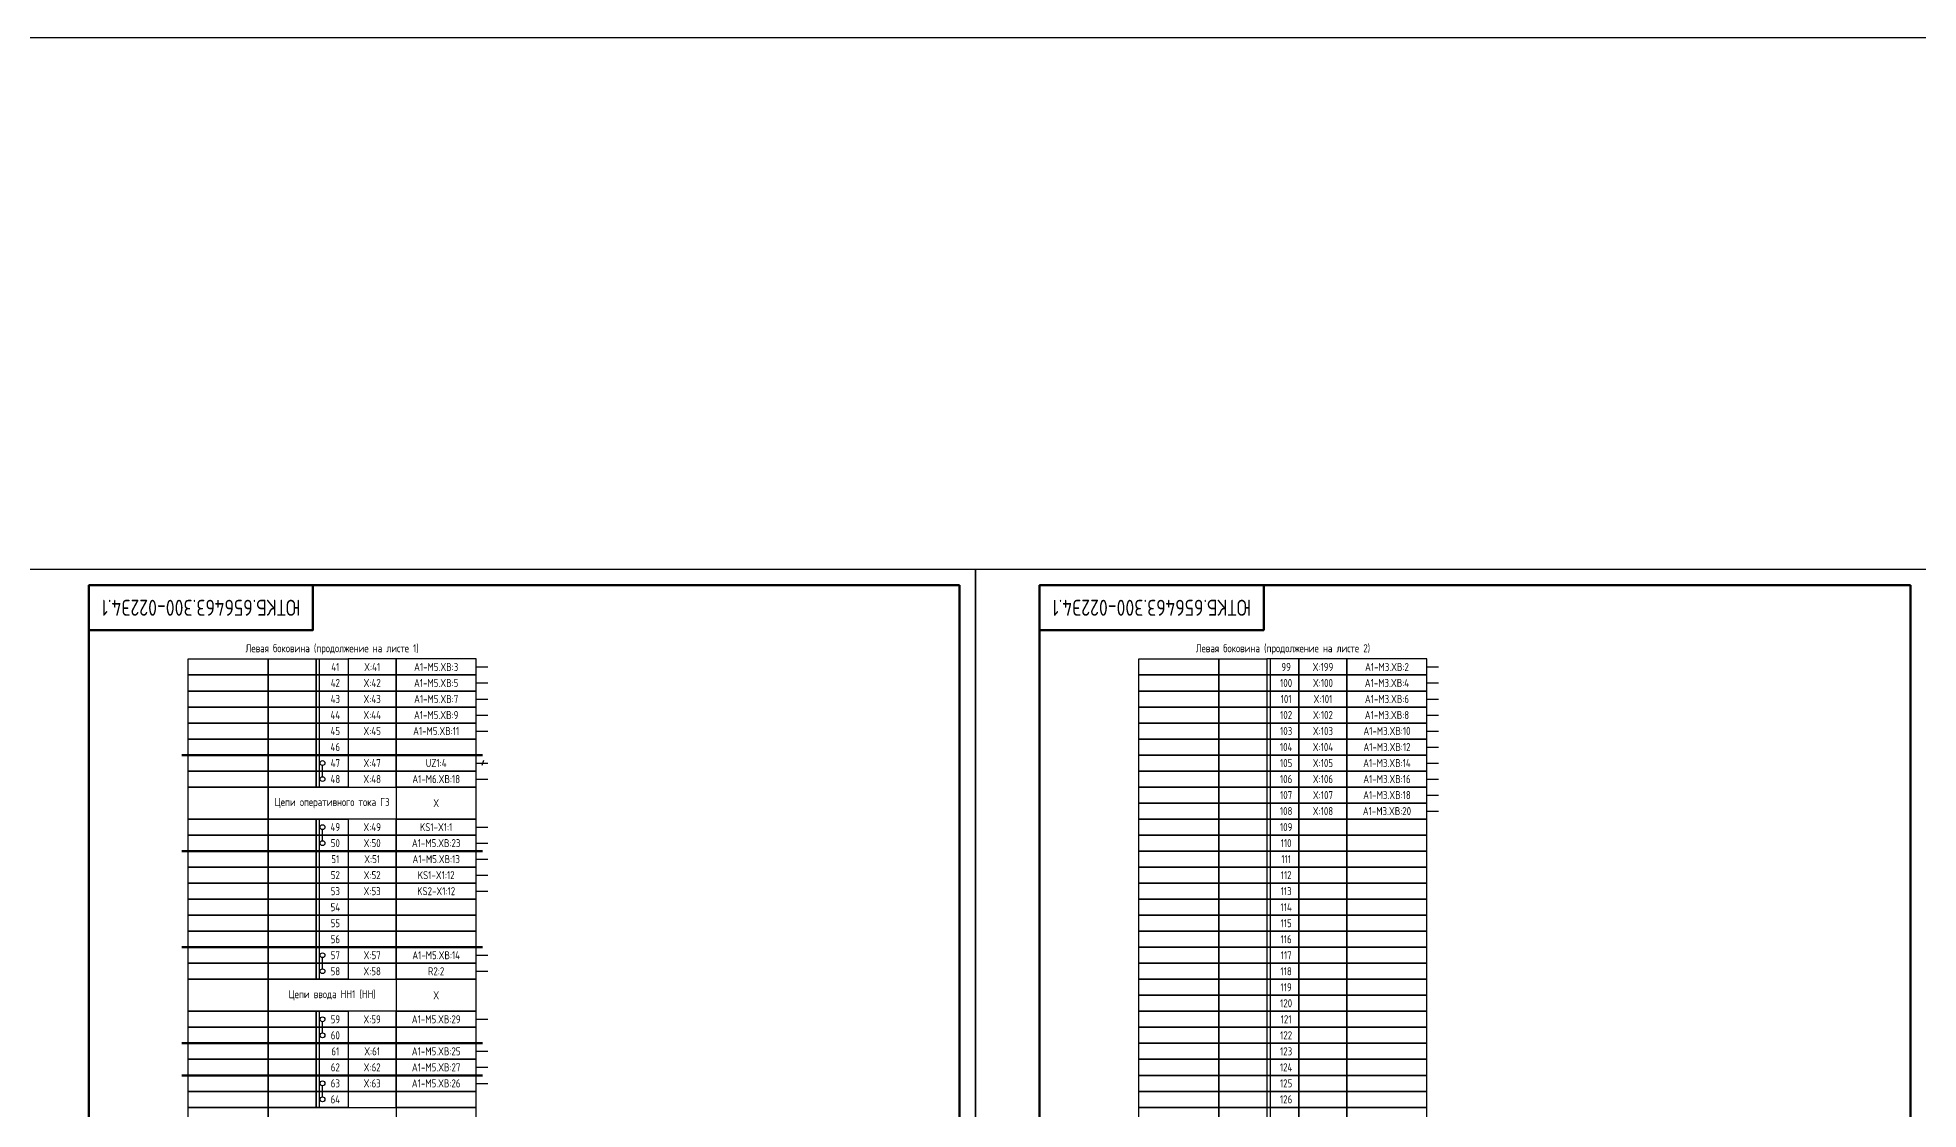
# Model space of a CAD drawing. Header units: millimetres. Extents: x -1036 to 3564, y -90 to 586.
# Drawn here: x 2401 to 2988, y 251 to 586 of the extents above; entities that cross this region are included whole.
import ezdxf

# ---------------------------------------------------------------- set-up
doc = ezdxf.new("R2010")
doc.units = ezdxf.units.MM
doc.styles.add('Gost_type_A', font='GOST_0.TTF')

# ---------------------------------------------------------------- blocks, each defined once
blk = doc.blocks.new('Штамп угловой верхний')
at = {"lineweight": 50}
blk.add_lwpolyline([(0, 0), (70, 0), (70, -14), (0, -14)], close=True, dxfattribs=at)

msp = doc.modelspace()

# ---------------------------------------------------------------- linework, layer by layer
for p, q in [((2538, 389.5), (2541.62, 389.5)), ((2786, 392), (2786, 37)), ((2835, 389.5), (2838.62, 389.5)), ((2538, 384.5), (2541.62, 384.5)), ((2835, 384.5), (2838.62, 384.5)), ((2538, 379.5), (2541.62, 379.5)), ((2835, 379.5), (2838.62, 379.5)), ((2489, 372), (2489, 352)), ((2538, 374.5), (2541.62, 374.5)), ((2835, 374.5), (2838.62, 374.5)), ((2538, 369.5), (2541.62, 369.5)), ((2835, 369.5), (2838.62, 369.5)), ((2835, 364.5), (2838.62, 364.5)), ((2490, 355.25), (2490, 358.75)), ((2538, 359.5), (2541.62, 359.5)), ((2540.33, 360.31), (2539.75, 358.69)), ((2835, 359.5), (2838.62, 359.5)), ((2538, 354.5), (2541.62, 354.5)), ((2835, 354.5), (2838.62, 354.5)), ((2835, 349.5), (2838.62, 349.5)), ((2489, 342), (2489, 292)), ((2835, 344.5), (2838.62, 344.5)), ((2490, 335.25), (2490, 338.75)), ((2538, 339.5), (2541.62, 339.5)), ((2538, 334.5), (2541.62, 334.5)), ((2538, 329.5), (2541.62, 329.5)), ((2538, 324.5), (2541.62, 324.5)), ((2538, 319.5), (2541.62, 319.5)), ((2490, 295.25), (2490, 298.75)), ((2538, 299.5), (2541.62, 299.5)), ((2538, 294.5), (2541.62, 294.5)), ((2489, 282), (2489, 252)), ((2490, 275.25), (2490, 278.75)), ((2538, 279.5), (2541.62, 279.5)), ((2538, 269.5), (2541.62, 269.5)), ((2538, 264.5), (2541.62, 264.5)), ((2490, 255.25), (2490, 258.75)), ((2538, 259.5), (2541.62, 259.5))]:
    msp.add_line(p, q)
at = {"lineweight": 50}
for p, q in [((2446, 362), (2540, 362)), ((2446, 332), (2540, 332)), ((2446, 302), (2540, 302)), ((2446, 272), (2540, 272)), ((2446, 262), (2540, 262))]:
    msp.add_line(p, q, dxfattribs=at)
for points in [[(-1036, 586), (3564, 586), (3564, -90), (-1036, -90)], [(2694, 420), (2694, 0), (2397, 0), (2397, 420)], [(2991, 420), (2991, 0), (2694, 0), (2694, 420)], [(2448, 392), (2473, 392), (2473, 387), (2448, 387)], [(2473, 392), (2488, 392), (2488, 387), (2473, 387)], [(2488, 392), (2498, 392), (2498, 387), (2488, 387)], [(2513, 392), (2498, 392), (2498, 387), (2513, 387)], [(2538, 392), (2513, 392), (2513, 387), (2538, 387)], [(2745, 392), (2770, 392), (2770, 387), (2745, 387)], [(2770, 392), (2785, 392), (2785, 387), (2770, 387)], [(2795, 392), (2785, 392), (2785, 387), (2795, 387)], [(2810, 392), (2795, 392), (2795, 387), (2810, 387)], [(2835, 392), (2810, 392), (2810, 387), (2835, 387)], [(2448, 387), (2473, 387), (2473, 382), (2448, 382)], [(2448, 382), (2473, 382), (2473, 377), (2448, 377)], [(2473, 387), (2488, 387), (2488, 382), (2473, 382)], [(2473, 382), (2488, 382), (2488, 377), (2473, 377)], [(2488, 387), (2498, 387), (2498, 382), (2488, 382)], [(2488, 382), (2498, 382), (2498, 377), (2488, 377)], [(2513, 387), (2498, 387), (2498, 382), (2513, 382)], [(2513, 382), (2498, 382), (2498, 377), (2513, 377)], [(2538, 387), (2513, 387), (2513, 382), (2538, 382)], [(2538, 382), (2513, 382), (2513, 377), (2538, 377)], [(2745, 387), (2770, 387), (2770, 382), (2745, 382)], [(2745, 382), (2770, 382), (2770, 377), (2745, 377)], [(2770, 387), (2785, 387), (2785, 382), (2770, 382)], [(2770, 382), (2785, 382), (2785, 377), (2770, 377)], [(2795, 387), (2785, 387), (2785, 382), (2795, 382)], [(2795, 382), (2785, 382), (2785, 377), (2795, 377)], [(2810, 387), (2795, 387), (2795, 382), (2810, 382)], [(2810, 382), (2795, 382), (2795, 377), (2810, 377)], [(2835, 387), (2810, 387), (2810, 382), (2835, 382)], [(2835, 382), (2810, 382), (2810, 377), (2835, 377)], [(2448, 377), (2473, 377), (2473, 372), (2448, 372)], [(2473, 377), (2488, 377), (2488, 372), (2473, 372)], [(2488, 377), (2498, 377), (2498, 372), (2488, 372)], [(2513, 377), (2498, 377), (2498, 372), (2513, 372)], [(2538, 377), (2513, 377), (2513, 372), (2538, 372)], [(2745, 377), (2770, 377), (2770, 372), (2745, 372)], [(2770, 377), (2785, 377), (2785, 372), (2770, 372)], [(2795, 377), (2785, 377), (2785, 372), (2795, 372)], [(2810, 377), (2795, 377), (2795, 372), (2810, 372)], [(2835, 377), (2810, 377), (2810, 372), (2835, 372)], [(2448, 372), (2473, 372), (2473, 367), (2448, 367)], [(2473, 372), (2488, 372), (2488, 367), (2473, 367)], [(2488, 372), (2498, 372), (2498, 367), (2488, 367)], [(2513, 372), (2498, 372), (2498, 367), (2513, 367)], [(2538, 372), (2513, 372), (2513, 367), (2538, 367)], [(2745, 372), (2770, 372), (2770, 367), (2745, 367)], [(2770, 372), (2785, 372), (2785, 367), (2770, 367)], [(2795, 372), (2785, 372), (2785, 367), (2795, 367)], [(2810, 372), (2795, 372), (2795, 367), (2810, 367)], [(2835, 372), (2810, 372), (2810, 367), (2835, 367)], [(2448, 367), (2473, 367), (2473, 362), (2448, 362)], [(2473, 367), (2488, 367), (2488, 362), (2473, 362)], [(2488, 367), (2498, 367), (2498, 362), (2488, 362)], [(2513, 367), (2498, 367), (2498, 362), (2513, 362)], [(2538, 367), (2513, 367), (2513, 362), (2538, 362)], [(2745, 367), (2770, 367), (2770, 362), (2745, 362)], [(2770, 367), (2785, 367), (2785, 362), (2770, 362)], [(2795, 367), (2785, 367), (2785, 362), (2795, 362)], [(2810, 367), (2795, 367), (2795, 362), (2810, 362)], [(2835, 367), (2810, 367), (2810, 362), (2835, 362)], [(2448, 362), (2473, 362), (2473, 357), (2448, 357)], [(2473, 362), (2488, 362), (2488, 357), (2473, 357)], [(2488, 362), (2498, 362), (2498, 357), (2488, 357)], [(2513, 362), (2498, 362), (2498, 357), (2513, 357)], [(2538, 362), (2513, 362), (2513, 357), (2538, 357)], [(2745, 362), (2770, 362), (2770, 357), (2745, 357)], [(2770, 362), (2785, 362), (2785, 357), (2770, 357)], [(2795, 362), (2785, 362), (2785, 357), (2795, 357)], [(2810, 362), (2795, 362), (2795, 357), (2810, 357)], [(2835, 362), (2810, 362), (2810, 357), (2835, 357)], [(2448, 357), (2473, 357), (2473, 352), (2448, 352)], [(2473, 357), (2488, 357), (2488, 352), (2473, 352)], [(2488, 357), (2498, 357), (2498, 352), (2488, 352)], [(2513, 357), (2498, 357), (2498, 352), (2513, 352)], [(2538, 357), (2513, 357), (2513, 352), (2538, 352)], [(2745, 357), (2770, 357), (2770, 352), (2745, 352)], [(2770, 357), (2785, 357), (2785, 352), (2770, 352)], [(2795, 357), (2785, 357), (2785, 352), (2795, 352)], [(2810, 357), (2795, 357), (2795, 352), (2810, 352)], [(2835, 357), (2810, 357), (2810, 352), (2835, 352)], [(2448, 352), (2473, 352), (2473, 342), (2448, 342)], [(2473, 352), (2513, 352), (2513, 342), (2473, 342)], [(2538, 352), (2513, 352), (2513, 342), (2538, 342)], [(2745, 352), (2770, 352), (2770, 347), (2745, 347)], [(2745, 347), (2770, 347), (2770, 342), (2745, 342)], [(2770, 352), (2785, 352), (2785, 347), (2770, 347)], [(2770, 347), (2785, 347), (2785, 342), (2770, 342)], [(2795, 352), (2785, 352), (2785, 347), (2795, 347)], [(2795, 347), (2785, 347), (2785, 342), (2795, 342)], [(2810, 352), (2795, 352), (2795, 347), (2810, 347)], [(2810, 347), (2795, 347), (2795, 342), (2810, 342)], [(2835, 352), (2810, 352), (2810, 347), (2835, 347)], [(2835, 347), (2810, 347), (2810, 342), (2835, 342)], [(2448, 342), (2473, 342), (2473, 337), (2448, 337)], [(2473, 342), (2488, 342), (2488, 337), (2473, 337)], [(2488, 342), (2498, 342), (2498, 337), (2488, 337)], [(2513, 342), (2498, 342), (2498, 337), (2513, 337)], [(2538, 342), (2513, 342), (2513, 337), (2538, 337)], [(2745, 342), (2770, 342), (2770, 337), (2745, 337)], [(2770, 342), (2785, 342), (2785, 337), (2770, 337)], [(2795, 342), (2785, 342), (2785, 337), (2795, 337)], [(2810, 342), (2795, 342), (2795, 337), (2810, 337)], [(2835, 342), (2810, 342), (2810, 337), (2835, 337)], [(2448, 337), (2473, 337), (2473, 332), (2448, 332)], [(2473, 337), (2488, 337), (2488, 332), (2473, 332)], [(2488, 337), (2498, 337), (2498, 332), (2488, 332)], [(2513, 337), (2498, 337), (2498, 332), (2513, 332)], [(2538, 337), (2513, 337), (2513, 332), (2538, 332)], [(2745, 337), (2770, 337), (2770, 332), (2745, 332)], [(2770, 337), (2785, 337), (2785, 332), (2770, 332)], [(2795, 337), (2785, 337), (2785, 332), (2795, 332)], [(2810, 337), (2795, 337), (2795, 332), (2810, 332)], [(2835, 337), (2810, 337), (2810, 332), (2835, 332)], [(2448, 332), (2473, 332), (2473, 327), (2448, 327)], [(2473, 332), (2488, 332), (2488, 327), (2473, 327)], [(2488, 332), (2498, 332), (2498, 327), (2488, 327)], [(2513, 332), (2498, 332), (2498, 327), (2513, 327)], [(2538, 332), (2513, 332), (2513, 327), (2538, 327)], [(2745, 332), (2770, 332), (2770, 327), (2745, 327)], [(2770, 332), (2785, 332), (2785, 327), (2770, 327)], [(2795, 332), (2785, 332), (2785, 327), (2795, 327)], [(2810, 332), (2795, 332), (2795, 327), (2810, 327)], [(2835, 332), (2810, 332), (2810, 327), (2835, 327)], [(2448, 327), (2473, 327), (2473, 322), (2448, 322)], [(2473, 327), (2488, 327), (2488, 322), (2473, 322)], [(2488, 327), (2498, 327), (2498, 322), (2488, 322)], [(2513, 327), (2498, 327), (2498, 322), (2513, 322)], [(2538, 327), (2513, 327), (2513, 322), (2538, 322)], [(2745, 327), (2770, 327), (2770, 322), (2745, 322)], [(2770, 327), (2785, 327), (2785, 322), (2770, 322)], [(2795, 327), (2785, 327), (2785, 322), (2795, 322)], [(2810, 327), (2795, 327), (2795, 322), (2810, 322)], [(2835, 327), (2810, 327), (2810, 322), (2835, 322)], [(2448, 322), (2473, 322), (2473, 317), (2448, 317)], [(2473, 322), (2488, 322), (2488, 317), (2473, 317)], [(2488, 322), (2498, 322), (2498, 317), (2488, 317)], [(2513, 322), (2498, 322), (2498, 317), (2513, 317)], [(2538, 322), (2513, 322), (2513, 317), (2538, 317)], [(2745, 322), (2770, 322), (2770, 317), (2745, 317)], [(2770, 322), (2785, 322), (2785, 317), (2770, 317)], [(2795, 322), (2785, 322), (2785, 317), (2795, 317)], [(2810, 322), (2795, 322), (2795, 317), (2810, 317)], [(2835, 322), (2810, 322), (2810, 317), (2835, 317)], [(2448, 317), (2473, 317), (2473, 312), (2448, 312)], [(2448, 312), (2473, 312), (2473, 307), (2448, 307)], [(2473, 317), (2488, 317), (2488, 312), (2473, 312)], [(2473, 312), (2488, 312), (2488, 307), (2473, 307)], [(2488, 317), (2498, 317), (2498, 312), (2488, 312)], [(2488, 312), (2498, 312), (2498, 307), (2488, 307)], [(2513, 317), (2498, 317), (2498, 312), (2513, 312)], [(2513, 312), (2498, 312), (2498, 307), (2513, 307)], [(2538, 317), (2513, 317), (2513, 312), (2538, 312)], [(2538, 312), (2513, 312), (2513, 307), (2538, 307)], [(2745, 317), (2770, 317), (2770, 312), (2745, 312)], [(2745, 312), (2770, 312), (2770, 307), (2745, 307)], [(2770, 317), (2785, 317), (2785, 312), (2770, 312)], [(2770, 312), (2785, 312), (2785, 307), (2770, 307)], [(2795, 317), (2785, 317), (2785, 312), (2795, 312)], [(2795, 312), (2785, 312), (2785, 307), (2795, 307)], [(2810, 317), (2795, 317), (2795, 312), (2810, 312)], [(2810, 312), (2795, 312), (2795, 307), (2810, 307)], [(2835, 317), (2810, 317), (2810, 312), (2835, 312)], [(2835, 312), (2810, 312), (2810, 307), (2835, 307)], [(2448, 307), (2473, 307), (2473, 302), (2448, 302)], [(2473, 307), (2488, 307), (2488, 302), (2473, 302)], [(2488, 307), (2498, 307), (2498, 302), (2488, 302)], [(2513, 307), (2498, 307), (2498, 302), (2513, 302)], [(2538, 307), (2513, 307), (2513, 302), (2538, 302)], [(2745, 307), (2770, 307), (2770, 302), (2745, 302)], [(2770, 307), (2785, 307), (2785, 302), (2770, 302)], [(2795, 307), (2785, 307), (2785, 302), (2795, 302)], [(2810, 307), (2795, 307), (2795, 302), (2810, 302)], [(2835, 307), (2810, 307), (2810, 302), (2835, 302)], [(2448, 302), (2473, 302), (2473, 297), (2448, 297)], [(2473, 302), (2488, 302), (2488, 297), (2473, 297)], [(2488, 302), (2498, 302), (2498, 297), (2488, 297)], [(2513, 302), (2498, 302), (2498, 297), (2513, 297)], [(2538, 302), (2513, 302), (2513, 297), (2538, 297)], [(2745, 302), (2770, 302), (2770, 297), (2745, 297)], [(2770, 302), (2785, 302), (2785, 297), (2770, 297)], [(2795, 302), (2785, 302), (2785, 297), (2795, 297)], [(2810, 302), (2795, 302), (2795, 297), (2810, 297)], [(2835, 302), (2810, 302), (2810, 297), (2835, 297)], [(2448, 297), (2473, 297), (2473, 292), (2448, 292)], [(2473, 297), (2488, 297), (2488, 292), (2473, 292)], [(2488, 297), (2498, 297), (2498, 292), (2488, 292)], [(2513, 297), (2498, 297), (2498, 292), (2513, 292)], [(2538, 297), (2513, 297), (2513, 292), (2538, 292)], [(2745, 297), (2770, 297), (2770, 292), (2745, 292)], [(2770, 297), (2785, 297), (2785, 292), (2770, 292)], [(2795, 297), (2785, 297), (2785, 292), (2795, 292)], [(2810, 297), (2795, 297), (2795, 292), (2810, 292)], [(2835, 297), (2810, 297), (2810, 292), (2835, 292)], [(2448, 292), (2473, 292), (2473, 282), (2448, 282)], [(2473, 292), (2513, 292), (2513, 282), (2473, 282)], [(2538, 292), (2513, 292), (2513, 282), (2538, 282)], [(2745, 292), (2770, 292), (2770, 287), (2745, 287)], [(2770, 292), (2785, 292), (2785, 287), (2770, 287)], [(2795, 292), (2785, 292), (2785, 287), (2795, 287)], [(2810, 292), (2795, 292), (2795, 287), (2810, 287)], [(2835, 292), (2810, 292), (2810, 287), (2835, 287)], [(2745, 287), (2770, 287), (2770, 282), (2745, 282)], [(2770, 287), (2785, 287), (2785, 282), (2770, 282)], [(2795, 287), (2785, 287), (2785, 282), (2795, 282)], [(2810, 287), (2795, 287), (2795, 282), (2810, 282)], [(2835, 287), (2810, 287), (2810, 282), (2835, 282)], [(2448, 282), (2473, 282), (2473, 277), (2448, 277)], [(2448, 277), (2473, 277), (2473, 272), (2448, 272)], [(2473, 282), (2488, 282), (2488, 277), (2473, 277)], [(2473, 277), (2488, 277), (2488, 272), (2473, 272)], [(2488, 282), (2498, 282), (2498, 277), (2488, 277)], [(2488, 277), (2498, 277), (2498, 272), (2488, 272)], [(2513, 282), (2498, 282), (2498, 277), (2513, 277)], [(2513, 277), (2498, 277), (2498, 272), (2513, 272)], [(2538, 282), (2513, 282), (2513, 277), (2538, 277)], [(2538, 277), (2513, 277), (2513, 272), (2538, 272)], [(2745, 282), (2770, 282), (2770, 277), (2745, 277)], [(2745, 277), (2770, 277), (2770, 272), (2745, 272)], [(2770, 282), (2785, 282), (2785, 277), (2770, 277)], [(2770, 277), (2785, 277), (2785, 272), (2770, 272)], [(2795, 282), (2785, 282), (2785, 277), (2795, 277)], [(2795, 277), (2785, 277), (2785, 272), (2795, 272)], [(2810, 282), (2795, 282), (2795, 277), (2810, 277)], [(2810, 277), (2795, 277), (2795, 272), (2810, 272)], [(2835, 282), (2810, 282), (2810, 277), (2835, 277)], [(2835, 277), (2810, 277), (2810, 272), (2835, 272)], [(2448, 272), (2473, 272), (2473, 267), (2448, 267)], [(2473, 272), (2488, 272), (2488, 267), (2473, 267)], [(2488, 272), (2498, 272), (2498, 267), (2488, 267)], [(2513, 272), (2498, 272), (2498, 267), (2513, 267)], [(2538, 272), (2513, 272), (2513, 267), (2538, 267)], [(2745, 272), (2770, 272), (2770, 267), (2745, 267)], [(2770, 272), (2785, 272), (2785, 267), (2770, 267)], [(2795, 272), (2785, 272), (2785, 267), (2795, 267)], [(2810, 272), (2795, 272), (2795, 267), (2810, 267)], [(2835, 272), (2810, 272), (2810, 267), (2835, 267)], [(2448, 267), (2473, 267), (2473, 262), (2448, 262)], [(2473, 267), (2488, 267), (2488, 262), (2473, 262)], [(2488, 267), (2498, 267), (2498, 262), (2488, 262)], [(2513, 267), (2498, 267), (2498, 262), (2513, 262)], [(2538, 267), (2513, 267), (2513, 262), (2538, 262)], [(2745, 267), (2770, 267), (2770, 262), (2745, 262)], [(2770, 267), (2785, 267), (2785, 262), (2770, 262)], [(2795, 267), (2785, 267), (2785, 262), (2795, 262)], [(2810, 267), (2795, 267), (2795, 262), (2810, 262)], [(2835, 267), (2810, 267), (2810, 262), (2835, 262)], [(2448, 262), (2473, 262), (2473, 257), (2448, 257)], [(2473, 262), (2488, 262), (2488, 257), (2473, 257)], [(2488, 262), (2498, 262), (2498, 257), (2488, 257)], [(2513, 262), (2498, 262), (2498, 257), (2513, 257)], [(2538, 262), (2513, 262), (2513, 257), (2538, 257)], [(2745, 262), (2770, 262), (2770, 257), (2745, 257)], [(2770, 262), (2785, 262), (2785, 257), (2770, 257)], [(2795, 262), (2785, 262), (2785, 257), (2795, 257)], [(2810, 262), (2795, 262), (2795, 257), (2810, 257)], [(2835, 262), (2810, 262), (2810, 257), (2835, 257)], [(2448, 257), (2473, 257), (2473, 252), (2448, 252)], [(2473, 257), (2488, 257), (2488, 252), (2473, 252)], [(2488, 257), (2498, 257), (2498, 252), (2488, 252)], [(2513, 257), (2498, 257), (2498, 252), (2513, 252)], [(2538, 257), (2513, 257), (2513, 252), (2538, 252)], [(2745, 257), (2770, 257), (2770, 252), (2745, 252)], [(2770, 257), (2785, 257), (2785, 252), (2770, 252)], [(2795, 257), (2785, 257), (2785, 252), (2795, 252)], [(2810, 257), (2795, 257), (2795, 252), (2810, 252)], [(2835, 257), (2810, 257), (2810, 252), (2835, 252)], [(2448, 252), (2473, 252), (2473, 242), (2448, 242)], [(2473, 252), (2513, 252), (2513, 242), (2473, 242)], [(2538, 252), (2513, 252), (2513, 242), (2538, 242)], [(2745, 252), (2770, 252), (2770, 247), (2745, 247)], [(2770, 252), (2785, 252), (2785, 247), (2770, 247)], [(2795, 252), (2785, 252), (2785, 247), (2795, 247)], [(2810, 252), (2795, 252), (2795, 247), (2810, 247)], [(2835, 252), (2810, 252), (2810, 247), (2835, 247)]]:
    msp.add_lwpolyline(points, close=True)
for points in [[(2689, 415), (2689, 5), (2417, 5), (2417, 415)], [(2986, 415), (2986, 5), (2714, 5), (2714, 415)]]:
    msp.add_lwpolyline(points, close=True, dxfattribs=at)
msp.add_lwpolyline([(2488, 372), (2488, 392), (2489, 392), (2489, 372)])
for centre in [(2490, 359.5), (2490, 354.5), (2490, 339.5), (2490, 334.5), (2490, 299.5), (2490, 294.5), (2490, 279.5), (2490, 274.5), (2490, 259.5), (2490, 254.5)]:
    msp.add_circle(centre, 0.75)

# ---------------------------------------------------------------- block references
for p in [(2417, 415), (2714, 415)]:
    msp.add_blockref('Штамп угловой верхний', p)

# ---------------------------------------------------------------- texts
at = {"char_height": 5, "width": 70, "attachment_point": 5, "rotation": 180, "style": 'Gost_type_A'}
for insert in [(2452, 408), (2749, 408)]:
    msp.add_mtext('ЮТКБ.656463.300-022Э4.1', dxfattribs=dict(at, insert=insert))
at = {"char_height": 2.5, "attachment_point": 5, "style": 'Gost_type_A'}
for s, insert, width in [('Левая боковина (продолжение на листе 1)', (2493, 395), 90), ('Левая боковина (продолжение на листе 2)', (2790, 395), 90), ('A1-M5.XВ:3', (2525.5, 389.5), 25), ('A1-M3.XВ:2', (2822.5, 389.5), 25), ('A1-M5.XВ:5', (2525.5, 384.5), 25), ('A1-M3.XВ:4', (2822.5, 384.5), 25), ('A1-M5.XВ:7', (2525.5, 379.5), 25), ('A1-M3.XВ:6', (2822.5, 379.5), 25), ('A1-M5.XВ:11', (2525.5, 369.5), 25), ('A1-M5.XВ:9', (2525.5, 374.5), 25), ('A1-M3.XВ:10', (2822.5, 369.5), 25), ('A1-M3.XВ:8', (2822.5, 374.5), 25), ('A1-M3.XВ:12', (2822.5, 364.5), 25), ('UZ1:4', (2525.5, 359.5), 25), ('A1-M3.XВ:14', (2822.5, 359.5), 25), ('A1-M6.XВ:18', (2525.5, 354.5), 25), ('A1-M3.XВ:16', (2822.5, 354.5), 25), ('Цепи оперативного тока ГЗ', (2493, 347), 40), ('X', (2525.5, 347), 25), ('A1-M3.XВ:18', (2822.5, 349.5), 25), ('KS1-X1:1', (2525.5, 339.5), 25), ('A1-M3.XВ:20', (2822.5, 344.5), 25), ('A1-M5.XВ:23', (2525.5, 334.5), 25), ('A1-M5.XВ:13', (2525.5, 329.5), 25), ('KS1-X1:12', (2525.5, 324.5), 25), ('KS2-X1:12', (2525.5, 319.5), 25), ('A1-M5.XВ:14', (2525.5, 299.5), 25), ('R2:2', (2525.5, 294.5), 25), ('Цепи ввода НН1 (НН)', (2493, 287), 40), ('X', (2525.5, 287), 25), ('A1-M5.XВ:29', (2525.5, 279.5), 25), ('A1-M5.XВ:25', (2525.5, 269.5), 25), ('A1-M5.XВ:27', (2525.5, 264.5), 25), ('A1-M5.XВ:26', (2525.5, 259.5), 25)]:
    msp.add_mtext(s, dxfattribs=dict(at, insert=insert, width=width))
at = {"ltscale": 10, "char_height": 2.5, "attachment_point": 5, "style": 'Gost_type_A'}
for s, insert, width in [('41', (2494, 389.5), 8), ('X:41', (2505.5, 389.5), 15), ('99', (2791, 389.5), 8), ('X:199', (2802.5, 389.5), 15), ('42', (2494, 384.5), 8), ('X:42', (2505.5, 384.5), 15), ('100', (2791, 384.5), 8), ('X:100', (2802.5, 384.5), 15), ('43', (2494, 379.5), 8), ('X:43', (2505.5, 379.5), 15), ('101', (2791, 379.5), 8), ('X:101', (2802.5, 379.5), 15), ('44', (2494, 374.5), 8), ('45', (2494, 369.5), 8), ('X:44', (2505.5, 374.5), 15), ('X:45', (2505.5, 369.5), 15), ('103', (2791, 369.5), 8), ('102', (2791, 374.5), 8), ('X:103', (2802.5, 369.5), 15), ('X:102', (2802.5, 374.5), 15), ('46', (2494, 364.5), 8), ('104', (2791, 364.5), 8), ('X:104', (2802.5, 364.5), 15), ('47', (2494, 359.5), 8), ('X:47', (2505.5, 359.5), 15), ('105', (2791, 359.5), 8), ('X:105', (2802.5, 359.5), 15), ('48', (2494, 354.5), 8), ('X:48', (2505.5, 354.5), 15), ('106', (2791, 354.5), 8), ('X:106', (2802.5, 354.5), 15), ('107', (2791, 349.5), 8), ('X:107', (2802.5, 349.5), 15), ('49', (2494, 339.5), 8), ('X:49', (2505.5, 339.5), 15), ('108', (2791, 344.5), 8), ('X:108', (2802.5, 344.5), 15), ('50', (2494, 334.5), 8), ('X:50', (2505.5, 334.5), 15), ('109', (2791, 339.5), 8), ('110', (2791, 334.5), 8), ('51', (2494, 329.5), 8), ('X:51', (2505.5, 329.5), 15), ('111', (2791, 329.5), 8), ('52', (2494, 324.5), 8), ('X:52', (2505.5, 324.5), 15), ('112', (2791, 324.5), 8), ('53', (2494, 319.5), 8), ('X:53', (2505.5, 319.5), 15), ('113', (2791, 319.5), 8), ('54', (2494, 314.5), 8), ('114', (2791, 314.5), 8), ('55', (2494, 309.5), 8), ('56', (2494, 304.5), 8), ('115', (2791, 309.5), 8), ('116', (2791, 304.5), 8), ('57', (2494, 299.5), 8), ('X:57', (2505.5, 299.5), 15), ('117', (2791, 299.5), 8), ('58', (2494, 294.5), 8), ('X:58', (2505.5, 294.5), 15), ('118', (2791, 294.5), 8), ('119', (2791, 289.5), 8), ('120', (2791, 284.5), 8), ('59', (2494, 279.5), 8), ('X:59', (2505.5, 279.5), 15), ('121', (2791, 279.5), 8), ('60', (2494, 274.5), 8), ('61', (2494, 269.5), 8), ('X:61', (2505.5, 269.5), 15), ('123', (2791, 269.5), 8), ('122', (2791, 274.5), 8), ('62', (2494, 264.5), 8), ('X:62', (2505.5, 264.5), 15), ('124', (2791, 264.5), 8), ('63', (2494, 259.5), 8), ('X:63', (2505.5, 259.5), 15), ('125', (2791, 259.5), 8), ('64', (2494, 254.5), 8), ('126', (2791, 254.5), 8)]:
    msp.add_mtext(s, dxfattribs=dict(at, insert=insert, width=width))

doc.saveas('drawing.dxf')
